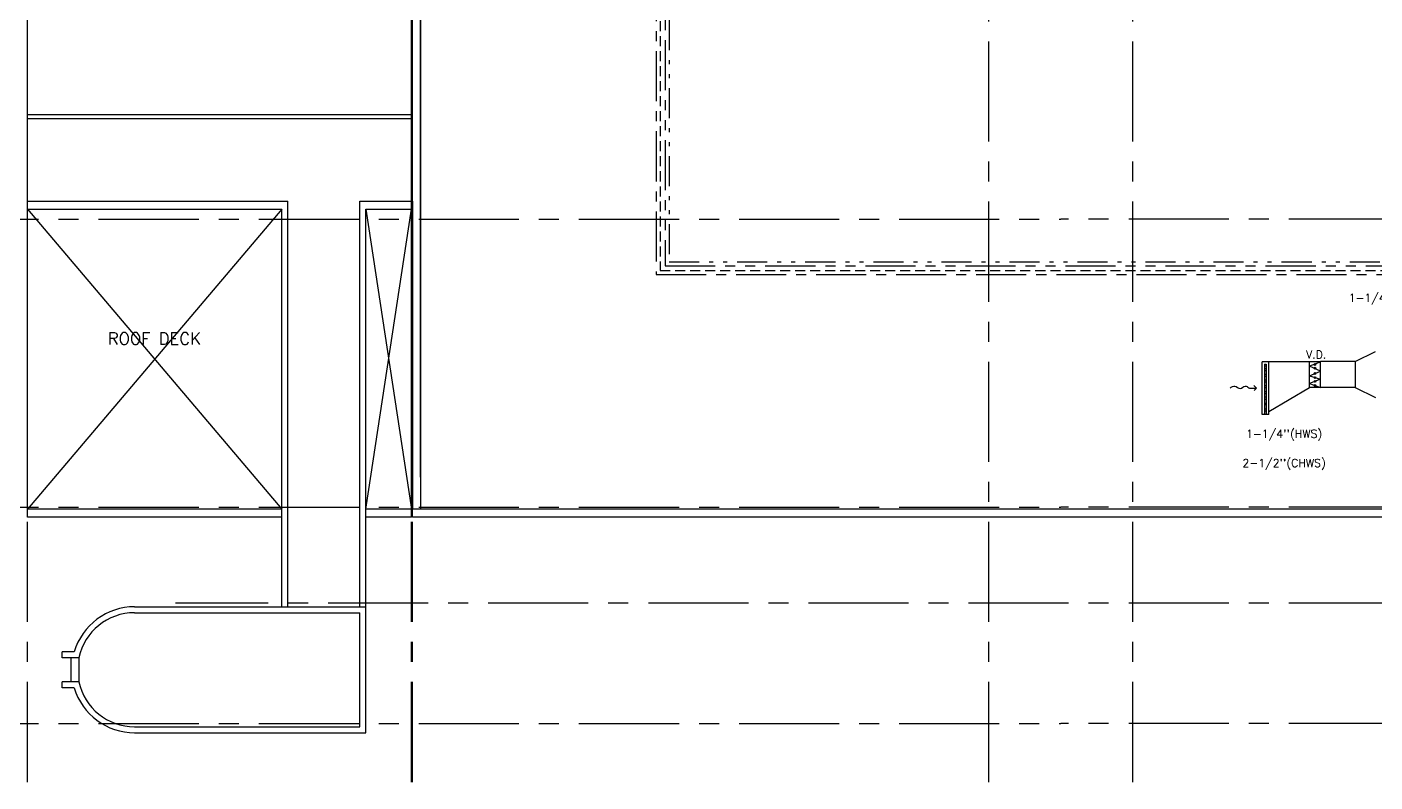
# Model space of a CAD drawing. Extents: x 88808.2 to 88901.9, y 39921.6 to 40000.1.
# Drawn here: x 88851.14 to 88884.82, y 39921.62 to 39940.48 of the extents above; entities that cross this region are included whole.
import ezdxf
from ezdxf.enums import TextEntityAlignment as Align

# ---------------------------------------------------------------- set-up
doc = ezdxf.new("R2010")
doc.units = 0
doc.header["$MEASUREMENT"] = 0
for name, pattern in [('2DASHES', [1.7, 0.75, -0.25, 0.1, -0.25, 0.1, -0.25]), ('CENTER', [2, 1.25, -0.25, 0.25, -0.25]), ('CENTERX2', [4, 2.5, -0.5, 0.5, -0.5]), ('HIDDEN', [0.375, 0.25, -0.125]), ('PHANTOM', [2.5, 1.25, -0.25, 0.25, -0.25, 0.25, -0.25])]:
    doc.linetypes.add(name, pattern=pattern)
for name, color, linetype in [('AXES', 11, 'CENTERX2'), ('DOOR-NO', 5, 'CONTINUOUS'), ('DUCT', 6, 'CONTINUOUS'), ('EJ', 11, 'CONTINUOUS'), ('RM-NAME', 2, 'CONTINUOUS'), ('ROOF', 11, 'CONTINUOUS'), ('SAD', 6, 'CONTINUOUS'), ('SHAFT', 11, 'CONTINUOUS')]:
    doc.layers.add(name, color=color, linetype=linetype)
doc.styles.add('ROMANC', font='romanc', dxfattribs={"height": 0.1})
doc.styles.add('ROMANS', font='ROMANS.shx')
doc.styles.add('STYLE1', font='romanc.shx', dxfattribs={"height": 200})

msp = doc.modelspace()

# ---------------------------------------------------------------- linework, layer by layer
at = {"layer": 'AXES'}
for p, q in [((88875.17, 39921.615), (88875.17, 39999.428)), ((88878.77, 39921.615), (88878.77, 39999.428)), ((88851.15, 39921.615), (88851.15, 39999.078)), ((88860.75, 39921.615), (88860.75, 39999.078)), ((88860.77, 39921.615), (88860.77, 39999.078)), ((88808.93, 39935.68), (88876.97, 39935.68)), ((88901.164, 39935.68), (88876.97, 39935.68)), ((88808.93, 39928.48), (88876.97, 39928.48)), ((88901.164, 39928.48), (88876.97, 39928.48)), ((88901.164, 39926.08), (88854.848, 39926.08)), ((88808.93, 39923.08), (88876.97, 39923.08)), ((88901.164, 39923.08), (88876.97, 39923.08))]:
    msp.add_line(p, q, dxfattribs=at)
at = {"layer": 'DOOR-NO', "color": 5, "linetype": 'CENTER'}
for p, q in [((88866.857, 39957.872), (88866.857, 39934.295)), ((88866.857, 39934.295), (88886.85, 39934.295))]:
    msp.add_line(p, q, dxfattribs=at)
at = {"layer": 'DOOR-NO', "color": 10, "linetype": 'HIDDEN'}
for p, q in [((88866.957, 39957.872), (88866.957, 39934.395)), ((88866.957, 39934.395), (88886.95, 39934.395))]:
    msp.add_line(p, q, dxfattribs=at)
at = {"layer": 'DOOR-NO', "color": 2, "linetype": 'PHANTOM'}
for p, q in [((88867.086, 39957.651), (88867.086, 39934.511)), ((88867.086, 39934.511), (88886.619, 39934.511))]:
    msp.add_line(p, q, dxfattribs=at)
at = {"layer": 'DOOR-NO', "color": 6, "linetype": '2DASHES'}
for p, q in [((88867.186, 39957.651), (88867.186, 39934.611)), ((88867.186, 39934.611), (88886.719, 39934.611))]:
    msp.add_line(p, q, dxfattribs=at)
at = {"layer": 'DUCT'}
for p, q in [((88884.323, 39932.121), (88884.834, 39932.368)), ((88881.996, 39930.795), (88881.996, 39932.113)), ((88883.182, 39932.113), (88881.996, 39932.113)), ((88882.167, 39930.795), (88882.167, 39932.113)), ((88882.167, 39932.014), (88882.167, 39932.047)), ((88882.167, 39931.929), (88882.167, 39932.014)), ((88883.458, 39932.113), (88882.41, 39932.113)), ((88884.323, 39932.121), (88883.458, 39932.121)), ((88884.323, 39932.121), (88884.323, 39931.471)), ((88881.692, 39931.454), (88881.857, 39931.454)), ((88881.857, 39931.454), (88881.792, 39931.524)), ((88881.857, 39931.454), (88881.797, 39931.394)), ((88882.167, 39930.872), (88883.182, 39931.471)), ((88884.323, 39931.471), (88883.182, 39931.471)), ((88884.057, 39931.471), (88883.182, 39931.471)), ((88884.323, 39931.471), (88884.834, 39931.225)), ((88882.167, 39930.795), (88881.996, 39930.795))]:
    msp.add_line(p, q, dxfattribs=at)
at = {"layer": 'DUCT', "color": 3, "linetype": 'HIDDEN', "ltscale": 450}
for p, q in [((88882.06, 39932.058), (88882.06, 39930.795)), ((88882.103, 39932.058), (88882.103, 39930.795))]:
    msp.add_line(p, q, dxfattribs=at)
at = {"layer": 'DUCT', "color": 3}
for p, q in [((88882.06, 39932.058), (88882.103, 39932.058)), ((88882.06, 39932.009), (88882.103, 39932.009)), ((88883.42, 39932.099), (88883.18, 39932.001)), ((88883.458, 39931.882), (88883.18, 39932.001)), ((88883.182, 39931.471), (88883.182, 39932.113)), ((88883.182, 39931.471), (88883.182, 39931.987)), ((88883.458, 39931.471), (88883.458, 39932.121)), ((88882.06, 39931.949), (88882.103, 39931.949)), ((88882.06, 39931.9), (88882.103, 39931.9)), ((88882.06, 39931.806), (88882.103, 39931.806)), ((88882.06, 39931.756), (88882.103, 39931.756)), ((88882.06, 39931.661), (88882.103, 39931.661)), ((88883.182, 39931.76), (88883.458, 39931.882)), ((88883.182, 39931.76), (88883.458, 39931.678)), ((88883.458, 39931.678), (88883.182, 39931.569)), ((88882.06, 39931.613), (88882.103, 39931.613)), ((88882.06, 39931.519), (88882.103, 39931.519)), ((88882.06, 39931.469), (88882.103, 39931.469)), ((88882.06, 39931.374), (88882.103, 39931.374)), ((88882.06, 39931.321), (88882.103, 39931.321)), ((88883.182, 39931.569), (88883.458, 39931.475)), ((88882.103, 39931.227), (88882.06, 39931.227)), ((88882.06, 39931.182), (88882.103, 39931.182)), ((88882.06, 39931.084), (88882.103, 39931.084)), ((88882.103, 39931.038), (88882.06, 39931.038)), ((88882.06, 39930.937), (88882.103, 39930.937)), ((88882.06, 39930.89), (88882.103, 39930.89))]:
    msp.add_line(p, q, dxfattribs=at)
for centre in [(88883.32, 39932.046), (88883.32, 39931.821), (88883.32, 39931.955), (88883.32, 39931.719), (88883.32, 39931.623), (88883.32, 39931.522)]:
    msp.add_ellipse(centre, major_axis=(-0.0151, 0.0151), ratio=1, start_param=3.926991, end_param=10.210176, dxfattribs=at)
at = {"layer": 'DUCT'}
msp.add_ellipse((88881.692, 39931.492), major_axis=(-0.0272, 0.0272), ratio=1, start_param=1.65461, end_param=2.356194, dxfattribs=at)
msp.add_open_spline([(88881.196, 39931.459), (88881.237, 39931.488), (88881.324, 39931.547), (88881.449, 39931.396), (88881.566, 39931.542), (88881.637, 39931.489), (88881.667, 39931.463)], degree=3, knots=[0, 0, 0, 0, 347.989009, 719.951291, 1079.148431, 1350.181819, 1350.181819, 1350.181819, 1350.181819], dxfattribs=at)
at = {"layer": 'EJ'}
for p, q in [((88851.15, 39928.23), (88851.15, 39987.55)), ((88860.75, 39928.23), (88860.75, 39987.55)), ((88860.77, 39928.23), (88860.77, 39987.55)), ((88860.77, 39929.234), (88860.77, 39987.55)), ((88860.77, 39936.08), (88860.77, 39949.93)), ((88860.75, 39936.08), (88860.75, 39938.18)), ((88860.77, 39936.08), (88860.77, 39938.18))]:
    msp.add_line(p, q, dxfattribs=at)
at = {"layer": 'ROOF'}
for p, q in [((88860.97, 39929.234), (88860.97, 39987.35)), ((88860.75, 39949.93), (88860.75, 39936.08)), ((88860.97, 39949.93), (88860.97, 39928.43)), ((88860.75, 39938.28), (88851.15, 39938.28)), ((88860.75, 39938.18), (88851.15, 39938.18)), ((88851.15, 39936.13), (88857.655, 39936.13)), ((88857.655, 39925.995), (88857.655, 39936.13)), ((88859.455, 39925.995), (88859.455, 39936.13)), ((88859.455, 39936.13), (88860.75, 39936.13)), ((88860.75, 39928.43), (88860.75, 39936.13)), ((88860.77, 39936.13), (88860.77, 39928.43)), ((88851.15, 39935.93), (88857.505, 39935.93)), ((88857.505, 39925.995), (88857.505, 39935.93)), ((88859.605, 39925.995), (88859.605, 39935.93)), ((88859.605, 39935.93), (88860.75, 39935.93))]:
    msp.add_line(p, q, dxfattribs=at)
at = {"layer": 'ROOF', "color": 0, "linetype": 'Continuous'}
for p, q in [((88857.505, 39928.43), (88851.15, 39928.43)), ((88860.75, 39928.43), (88859.605, 39928.43)), ((88894.211, 39928.43), (88860.77, 39928.43)), ((88857.505, 39928.23), (88851.15, 39928.23)), ((88860.75, 39928.23), (88859.605, 39928.23)), ((88894.211, 39928.23), (88860.77, 39928.23)), ((88853.83, 39925.995), (88859.605, 39925.995)), ((88859.605, 39922.845), (88859.605, 39925.995)), ((88853.83, 39925.845), (88859.455, 39925.845)), ((88859.455, 39922.995), (88859.455, 39925.845)), ((88852.32, 39924.87), (88852.02, 39924.87)), ((88852.02, 39924.72), (88852.02, 39924.87)), ((88852.437, 39924.72), (88852.02, 39924.72)), ((88852.237, 39924.72), (88852.237, 39924.12)), ((88852.437, 39924.72), (88852.437, 39924.12)), ((88852.437, 39924.12), (88852.02, 39924.12)), ((88852.02, 39923.97), (88852.02, 39924.12)), ((88852.32, 39923.97), (88852.02, 39923.97)), ((88853.83, 39922.995), (88859.455, 39922.995)), ((88853.83, 39922.845), (88859.605, 39922.845))]:
    msp.add_line(p, q, dxfattribs=at)
for radius, start, end in [(1.575, 90, 163.3984), (1.425, 90, 167.8468), (1.575, 196.6016, 270), (1.425, 192.1532, 270)]:
    msp.add_arc((88853.83, 39924.42), radius, start, end, dxfattribs=at)
at = {"layer": 'SHAFT', "linetype": 'Continuous'}
for p, q in [((88851.15, 39935.93), (88857.505, 39928.43)), ((88857.505, 39935.93), (88851.15, 39928.43)), ((88859.605, 39935.93), (88860.75, 39928.43)), ((88859.605, 39928.43), (88860.75, 39935.93))]:
    msp.add_line(p, q, dxfattribs=at)

# ---------------------------------------------------------------- texts
at = {"layer": 'RM-NAME', "style": 'ROMANS', "width": 1}
for s, p in [("1-1/4''(HWS)", (88885.111, 39933.698)), ("1-1/4''(HWS)", (88882.548, 39930.301)), ("2-1/2''(CHWS)", (88882.548, 39929.571))]:
    msp.add_text(s, height=0.2, dxfattribs=at).set_placement(p, align=Align.MIDDLE)
at = {"layer": 'RM-NAME', "color": 9, "style": 'ROMANC', "width": 1}
msp.add_text('ROOF DECK', height=0.3, dxfattribs=at).set_placement((88854.323, 39932.692), align=Align.MIDDLE)
at = {"layer": 'SAD', "color": 2, "style": 'STYLE1', "width": 1}
msp.add_text('V.D.', height=0.2, dxfattribs=at).set_placement((88883.095, 39932.192))

doc.saveas('drawing.dxf')
